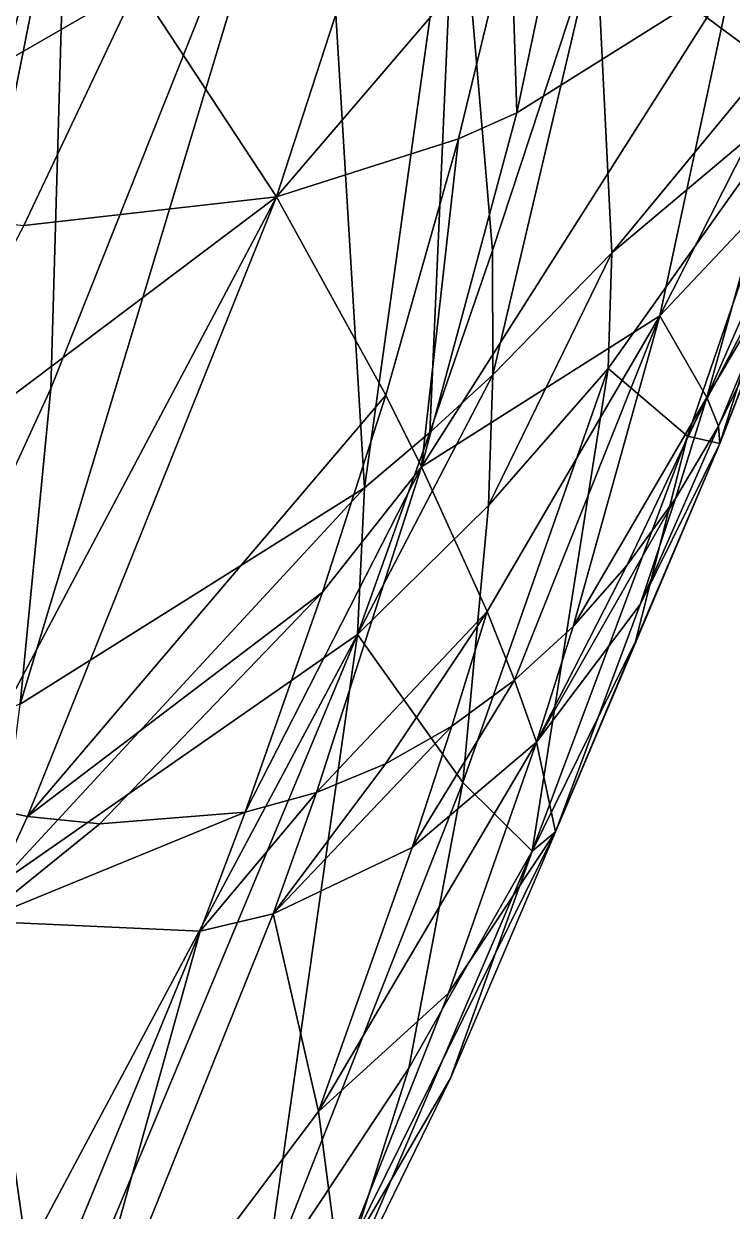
# Model space of a CAD drawing. Extents: x -1.44 to 2.2, y -2.57 to 2.57.
# Drawn here: x 0 to 0.441, y -1.32 to -0.582 of the extents above; entities that cross this region are included whole.
import ezdxf

# ---------------------------------------------------------------- set-up
doc = ezdxf.new("R2010")
doc.units = 0

msp = doc.modelspace()

# ---------------------------------------------------------------- linework, layer by layer
for p, q in [((0.01683, -0.80846, 1.41442), (0.02691, -0.46194, 1.03701)), ((0.29167, -0.72269, 1.68878), (0.26932, -0.45902, 1.39736)), ((0.2706, -0.65328, 1.5), (0.30311, -0.51876, 1.33439)), ((0.0708, -0.55754, 1.3329), (0, -0.70711, 1.5)), ((0.36588, -0.72422, 1.76988), (0.46336, -0.60611, 1.73638)), ((0.22521, -0.81272, 1.68517), (0.2706, -0.65328, 1.5)), ((0.42513, -0.81422, 1.85903), (0.45744, -0.69799, 1.73314)), ((0.29195, -0.79994, 1.77278), (0.29167, -0.72269, 1.68878)), ((0.29195, -0.79994, 1.77278), (0.36588, -0.72422, 1.76988)), ((0.45558, -0.78443, 1.87177), (0.43237, -0.83204, 1.89959)), ((0.25264, -0.836, 1.7675), (0.29195, -0.79994, 1.77278)), ((0.28927, -0.8813, 1.86026), (0.29195, -0.79994, 1.77278)), ((-0.00223, -1.00484, 1.62782), (0.01683, -0.80846, 1.41442)), ((0.18591, -0.93515, 1.82014), (0.22521, -0.81272, 1.68517)), ((0.40559, -0.877, 1.92388), (0.42513, -0.81422, 1.85903)), ((0.42513, -0.81422, 1.85903), (0.42513, -0.81422, 1.85903)), ((0.42513, -0.81422, 1.85903), (0.42513, -0.81422, 1.85903)), ((0.43237, -0.83204, 1.89959), (0.40559, -0.877, 1.92388)), ((0.43237, -0.83204, 1.89959), (0.43237, -0.83204, 1.89959)), ((0.21201, -0.87039, 1.75738), (0.25264, -0.836, 1.7675)), ((-0.00223, -1.00484, 1.62782), (0.21201, -0.87039, 1.75738)), ((0.40559, -0.877, 1.92388), (0.37537, -0.91869, 1.94415)), ((0.38352, -0.94295, 1.98971), (0.40559, -0.877, 1.92388)), ((0.40559, -0.877, 1.92388), (0.40559, -0.877, 1.92388)), ((0.27314, -1.05368, 2.04141), (0.28927, -0.8813, 1.86026)), ((0.37537, -0.91869, 1.94415), (0.3419, -0.95654, 1.95998)), ((0.13777, -1.07203, 1.96421), (0.18591, -0.93515, 1.82014)), ((0.33094, -1.08432, 2.12289), (0.38352, -0.94295, 1.98971)), ((0.38352, -0.94295, 1.98971), (0.38352, -0.94295, 1.98971)), ((0.3419, -0.95654, 1.95998), (0.30546, -0.99, 1.97103)), ((0.30546, -0.99, 1.97103), (0.26639, -1.0186, 1.97706)), ((0.26639, -1.0186, 1.97706), (0.22511, -1.04197, 1.97792)), ((0.22511, -1.04197, 1.97792), (0.18207, -1.05983, 1.97361)), ((0.2396, -1.23131, 2.22034), (0.27314, -1.05368, 2.04141)), ((0.18207, -1.05983, 1.97361), (0.13777, -1.07203, 1.96421)), ((0.00233, -1.07477, 1.90811), (-0.04206, -1.06499, 1.88141)), ((0.0474, -1.07936, 1.9311), (0.00233, -1.07477, 1.90811)), ((0.13777, -1.07203, 1.96421), (0.0474, -1.07936, 1.9311)), ((0.10988, -1.14622, 2.0394), (0.13777, -1.07203, 1.96421)), ((0.26564, -1.23754, 2.25478), (0.33094, -1.08432, 2.12289)), ((0.33094, -1.08432, 2.12289), (0.33094, -1.08432, 2.12289)), ((0.33094, -1.08432, 2.12289), (0.33094, -1.08432, 2.12289)), ((0.00847, -1.39241, 2.27446), (0.10988, -1.14622, 2.0394)), ((0.18611, -1.40025, 2.37953), (0.26564, -1.23754, 2.25478))]:
    msp.add_line(p, q)
at = {"color": 31}
for points in [[(-0.00223, -1.00484, 1.62782), (0.01683, -0.80846, 1.41442), (0.18307, -0.39092, 1.21762)], [(-0.00223, -1.00484, 1.62782), (0.18307, -0.39092, 1.21762), (0.21201, -0.87039, 1.75738)], [(0.01683, -0.80846, 1.41442), (0.02691, -0.46194, 1.03701), (0.18307, -0.39092, 1.21762)], [(0.26932, -0.45902, 1.39736), (0.21201, -0.87039, 1.75738), (0.18307, -0.39092, 1.21762)], [(0.02691, -0.46194, 1.03701), (-0.087, -1.0345, 1.53834), (-0.12767, -1.04295, 1.48604)], [(0.02691, -0.46194, 1.03701), (-0.12767, -1.04295, 1.48604), (-0.05524, -0.48746, 0.91689)], [(0.02691, -0.46194, 1.03701), (0.01683, -0.80846, 1.41442), (-0.087, -1.0345, 1.53834)], [(0.26932, -0.45902, 1.39736), (0.25264, -0.836, 1.7675), (0.21201, -0.87039, 1.75738)], [(0.0708, -0.55754, 1.3329), (0.15735, -0.68938, 1.5), (0.21227, -0.52003, 1.29729)], [(0.2706, -0.65328, 1.5), (0.30311, -0.51876, 1.33439), (0.15735, -0.68938, 1.5)], [(0.30311, -0.51876, 1.33439), (0.21227, -0.52003, 1.29729), (0.15735, -0.68938, 1.5)], [(0.0708, -0.55754, 1.3329), (-0.08051, -0.5723, 1.38654), (-0.15735, -0.68938, 1.5)], [(0, -0.70711, 1.5), (0.0708, -0.55754, 1.3329), (-0.15735, -0.68938, 1.5)], [(0.0708, -0.55754, 1.3329), (0, -0.70711, 1.5), (0.15735, -0.68938, 1.5)], [(0, -0.70711, 1.5), (0.0708, -0.55754, 1.3329), (0.0708, -0.55754, 1.3329)], [(0, -0.70711, 1.5), (0.0708, -0.55754, 1.3329), (0, -0.70711, 1.5)], [(0.0708, -0.55754, 1.3329), (0.0708, -0.55754, 1.3329), (0.15735, -0.68938, 1.5)], [(0.22521, -0.81272, 1.68517), (0.2706, -0.65328, 1.5), (0.15735, -0.68938, 1.5)], [(0.2706, -0.65328, 1.5), (0.22521, -0.81272, 1.68517), (0.24744, -0.85736, 1.75571)], [(0, -0.70711, 1.5), (-0.08852, -0.87418, 1.66663), (0.15735, -0.68938, 1.5)], [(-0.04206, -1.06499, 1.88141), (0.15735, -0.68938, 1.5), (-0.08852, -0.87418, 1.66663)], [(-0.04206, -1.06499, 1.88141), (0.00233, -1.07477, 1.90811), (0.15735, -0.68938, 1.5)], [(0.00233, -1.07477, 1.90811), (0.22521, -0.81272, 1.68517), (0.15735, -0.68938, 1.5)], [(0.29195, -0.79994, 1.77278), (0.20758, -0.96162, 1.85808), (0.25264, -0.836, 1.7675)], [(0.01683, -0.80846, 1.41442), (-0.00223, -1.00484, 1.62782), (-0.087, -1.0345, 1.53834)], [(0.00233, -1.07477, 1.90811), (0.18591, -0.93515, 1.82014), (0.22521, -0.81272, 1.68517)], [(0.22521, -0.81272, 1.68517), (0.18591, -0.93515, 1.82014), (0.24744, -0.85736, 1.75571)], [(0.21201, -0.87039, 1.75738), (0.25264, -0.836, 1.7675), (0.20758, -0.96162, 1.85808)], [(0.13777, -1.07203, 1.96421), (0.18207, -1.05983, 1.97361), (0.24744, -0.85736, 1.75571)], [(0.13777, -1.07203, 1.96421), (0.24744, -0.85736, 1.75571), (0.18591, -0.93515, 1.82014)], [(0.18207, -1.05983, 1.97361), (0.28835, -0.94736, 1.90123), (0.24744, -0.85736, 1.75571)], [(-0.01673, -1.11773, 1.74968), (-0.00223, -1.00484, 1.62782), (0.21201, -0.87039, 1.75738)], [(-0.01673, -1.11773, 1.74968), (0.21201, -0.87039, 1.75738), (0.20758, -0.96162, 1.85808)], [(0.28927, -0.8813, 1.86026), (0.27314, -1.05368, 2.04141), (0.20758, -0.96162, 1.85808)], [(0.00233, -1.07477, 1.90811), (0.0474, -1.07936, 1.9311), (0.18591, -0.93515, 1.82014)], [(0.0474, -1.07936, 1.9311), (0.13777, -1.07203, 1.96421), (0.18591, -0.93515, 1.82014)], [(0.18207, -1.05983, 1.97361), (0.22511, -1.04197, 1.97792), (0.28835, -0.94736, 1.90123)], [(-0.08668, -1.51251, 2.16939), (-0.01673, -1.11773, 1.74968), (0.20758, -0.96162, 1.85808)], [(-0.08668, -1.51251, 2.16939), (0.20758, -0.96162, 1.85808), (-0.06264, -1.6095, 2.33497)], [(0.15, -1.36653, 2.28919), (-0.06264, -1.6095, 2.33497), (0.20758, -0.96162, 1.85808)], [(0.27314, -1.05368, 2.04141), (0.15, -1.36653, 2.28919), (0.20758, -0.96162, 1.85808)], [(0.26639, -1.0186, 1.97706), (0.22511, -1.04197, 1.97792), (0.15525, -1.13537, 2.05103)], [(0.26639, -1.0186, 1.97706), (0.15525, -1.13537, 2.05103), (0.24176, -1.09409, 2.05531)], [(0.18346, -1.25829, 2.21824), (0.26438, -1.18463, 2.18727), (0.319, -1.02858, 2.03417)], [(0.24176, -1.09409, 2.05531), (0.18346, -1.25829, 2.21824), (0.319, -1.02858, 2.03417)], [(0.22511, -1.04197, 1.97792), (0.18207, -1.05983, 1.97361), (0.15525, -1.13537, 2.05103)], [(0.27314, -1.05368, 2.04141), (0.2396, -1.23131, 2.22034), (0.15, -1.36653, 2.28919)], [(0.18207, -1.05983, 1.97361), (0.13777, -1.07203, 1.96421), (0.10988, -1.14622, 2.0394)], [(0.18207, -1.05983, 1.97361), (0.10988, -1.14622, 2.0394), (0.15525, -1.13537, 2.05103)], [(0.00233, -1.07477, 1.90811), (-0.04206, -1.06499, 1.88141), (-0.02772, -1.13996, 1.97038)], [(0.13777, -1.07203, 1.96421), (0.0474, -1.07936, 1.9311), (-0.02772, -1.13996, 1.97038)], [(0.13777, -1.07203, 1.96421), (-0.02772, -1.13996, 1.97038), (0.10988, -1.14622, 2.0394)], [(0.0474, -1.07936, 1.9311), (0.00233, -1.07477, 1.90811), (-0.02772, -1.13996, 1.97038)], [(0.18346, -1.25829, 2.21824), (0.24176, -1.09409, 2.05531), (0.15525, -1.13537, 2.05103)], [(0.26564, -1.23754, 2.25478), (0.18611, -1.40025, 2.37953), (0.31639, -1.09627, 2.13239)], [(0.18611, -1.40025, 2.37953), (0.2396, -1.23131, 2.22034), (0.31639, -1.09627, 2.13239)], [(0.18346, -1.25829, 2.21824), (0.15525, -1.13537, 2.05103), (0.01668, -1.47989, 2.37832)], [(0.10988, -1.14622, 2.0394), (0.01668, -1.47989, 2.37832), (0.15525, -1.13537, 2.05103)], [(-0.25862, -1.57382, 2.32993), (0.00847, -1.39241, 2.27446), (-0.02772, -1.13996, 1.97038)], [(0.00847, -1.39241, 2.27446), (0.10988, -1.14622, 2.0394), (-0.02772, -1.13996, 1.97038)], [(0.10988, -1.14622, 2.0394), (0.00847, -1.39241, 2.27446), (0.01668, -1.47989, 2.37832)], [(0.26438, -1.18463, 2.18727), (0.18346, -1.25829, 2.21824), (0.19627, -1.35642, 2.34378)], [(0.18611, -1.40025, 2.37953), (0.15, -1.36653, 2.28919), (0.2396, -1.23131, 2.22034)], [(0.18611, -1.40025, 2.37953), (0.26564, -1.23754, 2.25478), (0.19627, -1.35642, 2.34378)], [(0.18611, -1.40025, 2.37953), (0.26564, -1.23754, 2.25478), (0.26564, -1.23754, 2.25478)], [(0.18611, -1.40025, 2.37953), (0.26564, -1.23754, 2.25478), (0.18611, -1.40025, 2.37953)], [(0.19627, -1.35642, 2.34378), (0.18346, -1.25829, 2.21824), (0.01668, -1.47989, 2.37832)]]:
    msp.add_3dface(points, dxfattribs=at)
at = {"color": 41}
for points in [[(0.26932, -0.45902, 1.39736), (0.29167, -0.72269, 1.68878), (0.25264, -0.836, 1.7675)], [(0.29167, -0.72269, 1.68878), (0.26932, -0.45902, 1.39736), (0.35627, -0.52665, 1.56413)], [(0.30311, -0.51876, 1.33439), (0.3068, -0.63708, 1.5), (0.34346, -0.46256, 1.28092)], [(0.34346, -0.46256, 1.28092), (0.3068, -0.63708, 1.5), (0.44087, -0.55284, 1.5)], [(0.30311, -0.51876, 1.33439), (0.2706, -0.65328, 1.5), (0.3068, -0.63708, 1.5)], [(0.29195, -0.79994, 1.77278), (0.29167, -0.72269, 1.68878), (0.35627, -0.52665, 1.56413)], [(0.29195, -0.79994, 1.77278), (0.35627, -0.52665, 1.56413), (0.36588, -0.72422, 1.76988)], [(0.46336, -0.60611, 1.73638), (0.36588, -0.72422, 1.76988), (0.35627, -0.52665, 1.56413)], [(0.49203, -0.56654, 1.71868), (0.46336, -0.60611, 1.73638), (0.35627, -0.52665, 1.56413)], [(0.24744, -0.85736, 1.75571), (0.39582, -0.76323, 1.74958), (0.44087, -0.55284, 1.5)], [(0.3068, -0.63708, 1.5), (0.24744, -0.85736, 1.75571), (0.44087, -0.55284, 1.5)], [(0.39582, -0.76323, 1.74958), (0.48196, -0.59357, 1.61329), (0.44087, -0.55284, 1.5)], [(0.45744, -0.69799, 1.73314), (0.48196, -0.59357, 1.61329), (0.39582, -0.76323, 1.74958)], [(0.36588, -0.72422, 1.76988), (0.46336, -0.60611, 1.73638), (0.48724, -0.62212, 1.76296)], [(0.4131, -0.83809, 1.92504), (0.3636, -0.79609, 1.84297), (0.48724, -0.62212, 1.76296)], [(0.36588, -0.72422, 1.76988), (0.48724, -0.62212, 1.76296), (0.3636, -0.79609, 1.84297)], [(0.46758, -0.73394, 1.84863), (0.4131, -0.83809, 1.92504), (0.48724, -0.62212, 1.76296)], [(0.45744, -0.69799, 1.73314), (0.42513, -0.81422, 1.85903), (0.50866, -0.62342, 1.70887)], [(0.42513, -0.81422, 1.85903), (0.47548, -0.72842, 1.81727), (0.50866, -0.62342, 1.70887)], [(0.2706, -0.65328, 1.5), (0.24744, -0.85736, 1.75571), (0.3068, -0.63708, 1.5)], [(0.42513, -0.81422, 1.85903), (0.45744, -0.69799, 1.73314), (0.39582, -0.76323, 1.74958)], [(0.29167, -0.72269, 1.68878), (0.29195, -0.79994, 1.77278), (0.25264, -0.836, 1.7675)], [(0.28927, -0.8813, 1.86026), (0.29195, -0.79994, 1.77278), (0.36588, -0.72422, 1.76988)], [(0.28927, -0.8813, 1.86026), (0.36588, -0.72422, 1.76988), (0.3636, -0.79609, 1.84297)], [(0.42513, -0.81422, 1.85903), (0.42513, -0.81422, 1.85903), (0.47548, -0.72842, 1.81727)], [(0.42513, -0.81422, 1.85903), (0.43237, -0.83204, 1.89959), (0.47548, -0.72842, 1.81727)], [(0.43237, -0.83204, 1.89959), (0.45558, -0.78443, 1.87177), (0.47548, -0.72842, 1.81727)], [(0.43237, -0.83204, 1.89959), (0.47548, -0.72842, 1.81727), (0.43237, -0.83204, 1.89959)], [(0.4131, -0.83809, 1.92504), (0.46758, -0.73394, 1.84863), (0.43324, -0.84273, 1.92608)], [(0.47517, -0.73478, 1.84094), (0.43324, -0.84273, 1.92608), (0.46758, -0.73394, 1.84863)], [(0.47517, -0.73478, 1.84094), (0.45558, -0.78443, 1.87177), (0.43324, -0.84273, 1.92608)], [(0.47517, -0.73478, 1.84094), (0.47517, -0.73478, 1.84094), (0.43324, -0.84273, 1.92608)], [(0.28835, -0.94736, 1.90123), (0.39582, -0.76323, 1.74958), (0.24744, -0.85736, 1.75571)], [(0.30546, -0.99, 1.97103), (0.39582, -0.76323, 1.74958), (0.28835, -0.94736, 1.90123)], [(0.30546, -0.99, 1.97103), (0.3419, -0.95654, 1.95998), (0.39582, -0.76323, 1.74958)], [(0.3419, -0.95654, 1.95998), (0.42513, -0.81422, 1.85903), (0.39582, -0.76323, 1.74958)], [(0.42513, -0.81422, 1.85903), (0.39582, -0.76323, 1.74958), (0.42513, -0.81422, 1.85903)], [(0.45558, -0.78443, 1.87177), (0.43237, -0.83204, 1.89959), (0.43324, -0.84273, 1.92608)], [(0.27314, -1.05368, 2.04141), (0.28927, -0.8813, 1.86026), (0.3636, -0.79609, 1.84297)], [(0.27314, -1.05368, 2.04141), (0.3636, -0.79609, 1.84297), (0.31639, -1.09627, 2.13239)], [(0.3636, -0.79609, 1.84297), (0.4131, -0.83809, 1.92504), (0.31639, -1.09627, 2.13239)], [(0.29195, -0.79994, 1.77278), (0.28927, -0.8813, 1.86026), (0.20758, -0.96162, 1.85808)], [(0.3419, -0.95654, 1.95998), (0.37537, -0.91869, 1.94415), (0.42513, -0.81422, 1.85903)], [(0.37537, -0.91869, 1.94415), (0.40559, -0.877, 1.92388), (0.42513, -0.81422, 1.85903)], [(0.40559, -0.877, 1.92388), (0.40559, -0.877, 1.92388), (0.42513, -0.81422, 1.85903)], [(0.40559, -0.877, 1.92388), (0.42513, -0.81422, 1.85903), (0.42513, -0.81422, 1.85903)], [(0.40559, -0.877, 1.92388), (0.43237, -0.83204, 1.89959), (0.42513, -0.81422, 1.85903)], [(0.42513, -0.81422, 1.85903), (0.42513, -0.81422, 1.85903), (0.42513, -0.81422, 1.85903)], [(0.42513, -0.81422, 1.85903), (0.42513, -0.81422, 1.85903), (0.42513, -0.81422, 1.85903)], [(0.42513, -0.81422, 1.85903), (0.42513, -0.81422, 1.85903), (0.43237, -0.83204, 1.89959)], [(0.43237, -0.83204, 1.89959), (0.40559, -0.877, 1.92388), (0.38352, -0.94295, 1.98971)], [(0.43237, -0.83204, 1.89959), (0.43237, -0.83204, 1.89959), (0.38352, -0.94295, 1.98971)], [(0.43237, -0.83204, 1.89959), (0.38352, -0.94295, 1.98971), (0.38352, -0.94295, 1.98971)], [(0.43237, -0.83204, 1.89959), (0.38352, -0.94295, 1.98971), (0.43324, -0.84273, 1.92608)], [(0.40559, -0.877, 1.92388), (0.43237, -0.83204, 1.89959), (0.43237, -0.83204, 1.89959)], [(0.43237, -0.83204, 1.89959), (0.43237, -0.83204, 1.89959), (0.43237, -0.83204, 1.89959)], [(0.4131, -0.83809, 1.92504), (0.38063, -0.96583, 2.03247), (0.31639, -1.09627, 2.13239)], [(0.38063, -0.96583, 2.03247), (0.4131, -0.83809, 1.92504), (0.43324, -0.84273, 1.92608)], [(0.38352, -0.94295, 1.98971), (0.33094, -1.08432, 2.12289), (0.43324, -0.84273, 1.92608)], [(0.33094, -1.08432, 2.12289), (0.38063, -0.96583, 2.03247), (0.43324, -0.84273, 1.92608)], [(0.40559, -0.877, 1.92388), (0.37537, -0.91869, 1.94415), (0.319, -1.02858, 2.03417)], [(0.40559, -0.877, 1.92388), (0.319, -1.02858, 2.03417), (0.38352, -0.94295, 1.98971)], [(0.40559, -0.877, 1.92388), (0.40559, -0.877, 1.92388), (0.38352, -0.94295, 1.98971)], [(0.40559, -0.877, 1.92388), (0.38352, -0.94295, 1.98971), (0.38352, -0.94295, 1.98971)], [(0.37537, -0.91869, 1.94415), (0.3419, -0.95654, 1.95998), (0.319, -1.02858, 2.03417)], [(0.33094, -1.08432, 2.12289), (0.38352, -0.94295, 1.98971), (0.319, -1.02858, 2.03417)], [(0.33094, -1.08432, 2.12289), (0.38352, -0.94295, 1.98971), (0.38352, -0.94295, 1.98971)], [(0.33094, -1.08432, 2.12289), (0.38352, -0.94295, 1.98971), (0.33094, -1.08432, 2.12289)], [(0.38352, -0.94295, 1.98971), (0.38352, -0.94295, 1.98971), (0.38352, -0.94295, 1.98971)], [(0.22511, -1.04197, 1.97792), (0.26639, -1.0186, 1.97706), (0.28835, -0.94736, 1.90123)], [(0.26639, -1.0186, 1.97706), (0.30546, -0.99, 1.97103), (0.28835, -0.94736, 1.90123)], [(0.3419, -0.95654, 1.95998), (0.30546, -0.99, 1.97103), (0.319, -1.02858, 2.03417)], [(0.33094, -1.08432, 2.12289), (0.31639, -1.09627, 2.13239), (0.38063, -0.96583, 2.03247)], [(0.33094, -1.08432, 2.12289), (0.33094, -1.08432, 2.12289), (0.38063, -0.96583, 2.03247)], [(0.30546, -0.99, 1.97103), (0.26639, -1.0186, 1.97706), (0.24176, -1.09409, 2.05531)], [(0.30546, -0.99, 1.97103), (0.24176, -1.09409, 2.05531), (0.319, -1.02858, 2.03417)], [(0.26438, -1.18463, 2.18727), (0.33094, -1.08432, 2.12289), (0.319, -1.02858, 2.03417)], [(0.2396, -1.23131, 2.22034), (0.27314, -1.05368, 2.04141), (0.31639, -1.09627, 2.13239)], [(0.26564, -1.23754, 2.25478), (0.33094, -1.08432, 2.12289), (0.19627, -1.35642, 2.34378)], [(0.33094, -1.08432, 2.12289), (0.26438, -1.18463, 2.18727), (0.19627, -1.35642, 2.34378)], [(0.33094, -1.08432, 2.12289), (0.26564, -1.23754, 2.25478), (0.31639, -1.09627, 2.13239)], [(0.26564, -1.23754, 2.25478), (0.33094, -1.08432, 2.12289), (0.33094, -1.08432, 2.12289)], [(0.26564, -1.23754, 2.25478), (0.33094, -1.08432, 2.12289), (0.26564, -1.23754, 2.25478)], [(0.33094, -1.08432, 2.12289), (0.33094, -1.08432, 2.12289), (0.31639, -1.09627, 2.13239)], [(0.33094, -1.08432, 2.12289), (0.33094, -1.08432, 2.12289), (0.33094, -1.08432, 2.12289)], [(0.33094, -1.08432, 2.12289), (0.33094, -1.08432, 2.12289), (0.33094, -1.08432, 2.12289)]]:
    msp.add_3dface(points, dxfattribs=at)

doc.saveas('drawing.dxf')
